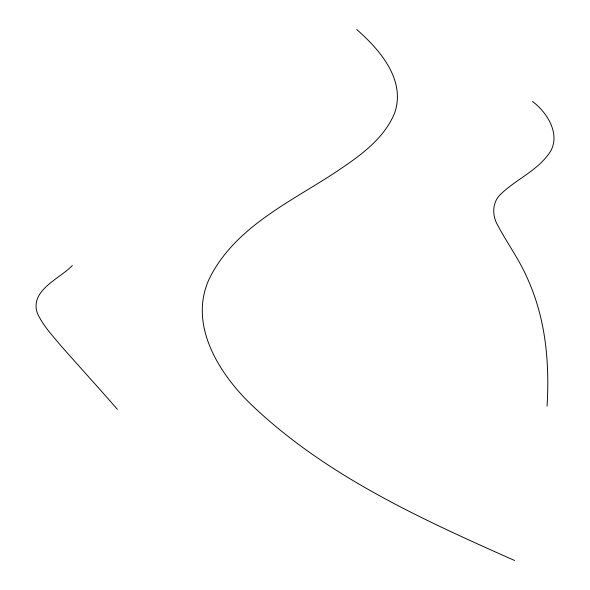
<?xml version="1.0" encoding="UTF-8"?>
<svg xmlns="http://www.w3.org/2000/svg" width="590" height="590" viewBox="0 0 590 590"><rect width="100%" height="100%" fill="white"/><g stroke="black" fill="none" stroke-linecap="round" stroke-linejoin="round"><path stroke-width="0.89" d="M547.055 406.141C549.179 371.058 547.004 335.275 536.325 301.608A294.771 250.794 -20.3 0 0 527.276 278.082C519.252 259.526 507.179 243.176 497.768 225.365C491.795 215.365 492.082 201.699 501.271 193.668C515.601 180.016 534.658 171.867 547.092 156.092C562.926 138.104 548.7 113.553 532.534 101.502M72.312 265.544C59.811 278.731 29.795 290.11 37.236 312.899C42.915 325.621 52.694 335.85 61.515 346.419C80.07 367.43 98.95 388.146 117.344 409.29M514.62 560.5C420.736 518.809 324.072 475.09 249.341 402.734C217.74 371.626 188.38 323.401 209.354 278.627C234.392 227.983 288.458 202.901 333.616 173.549C357.363 157.619 383.345 140.486 394.658 113C406.045 79.96 379.842 49.744 356.714 29.5"/></g></svg>
